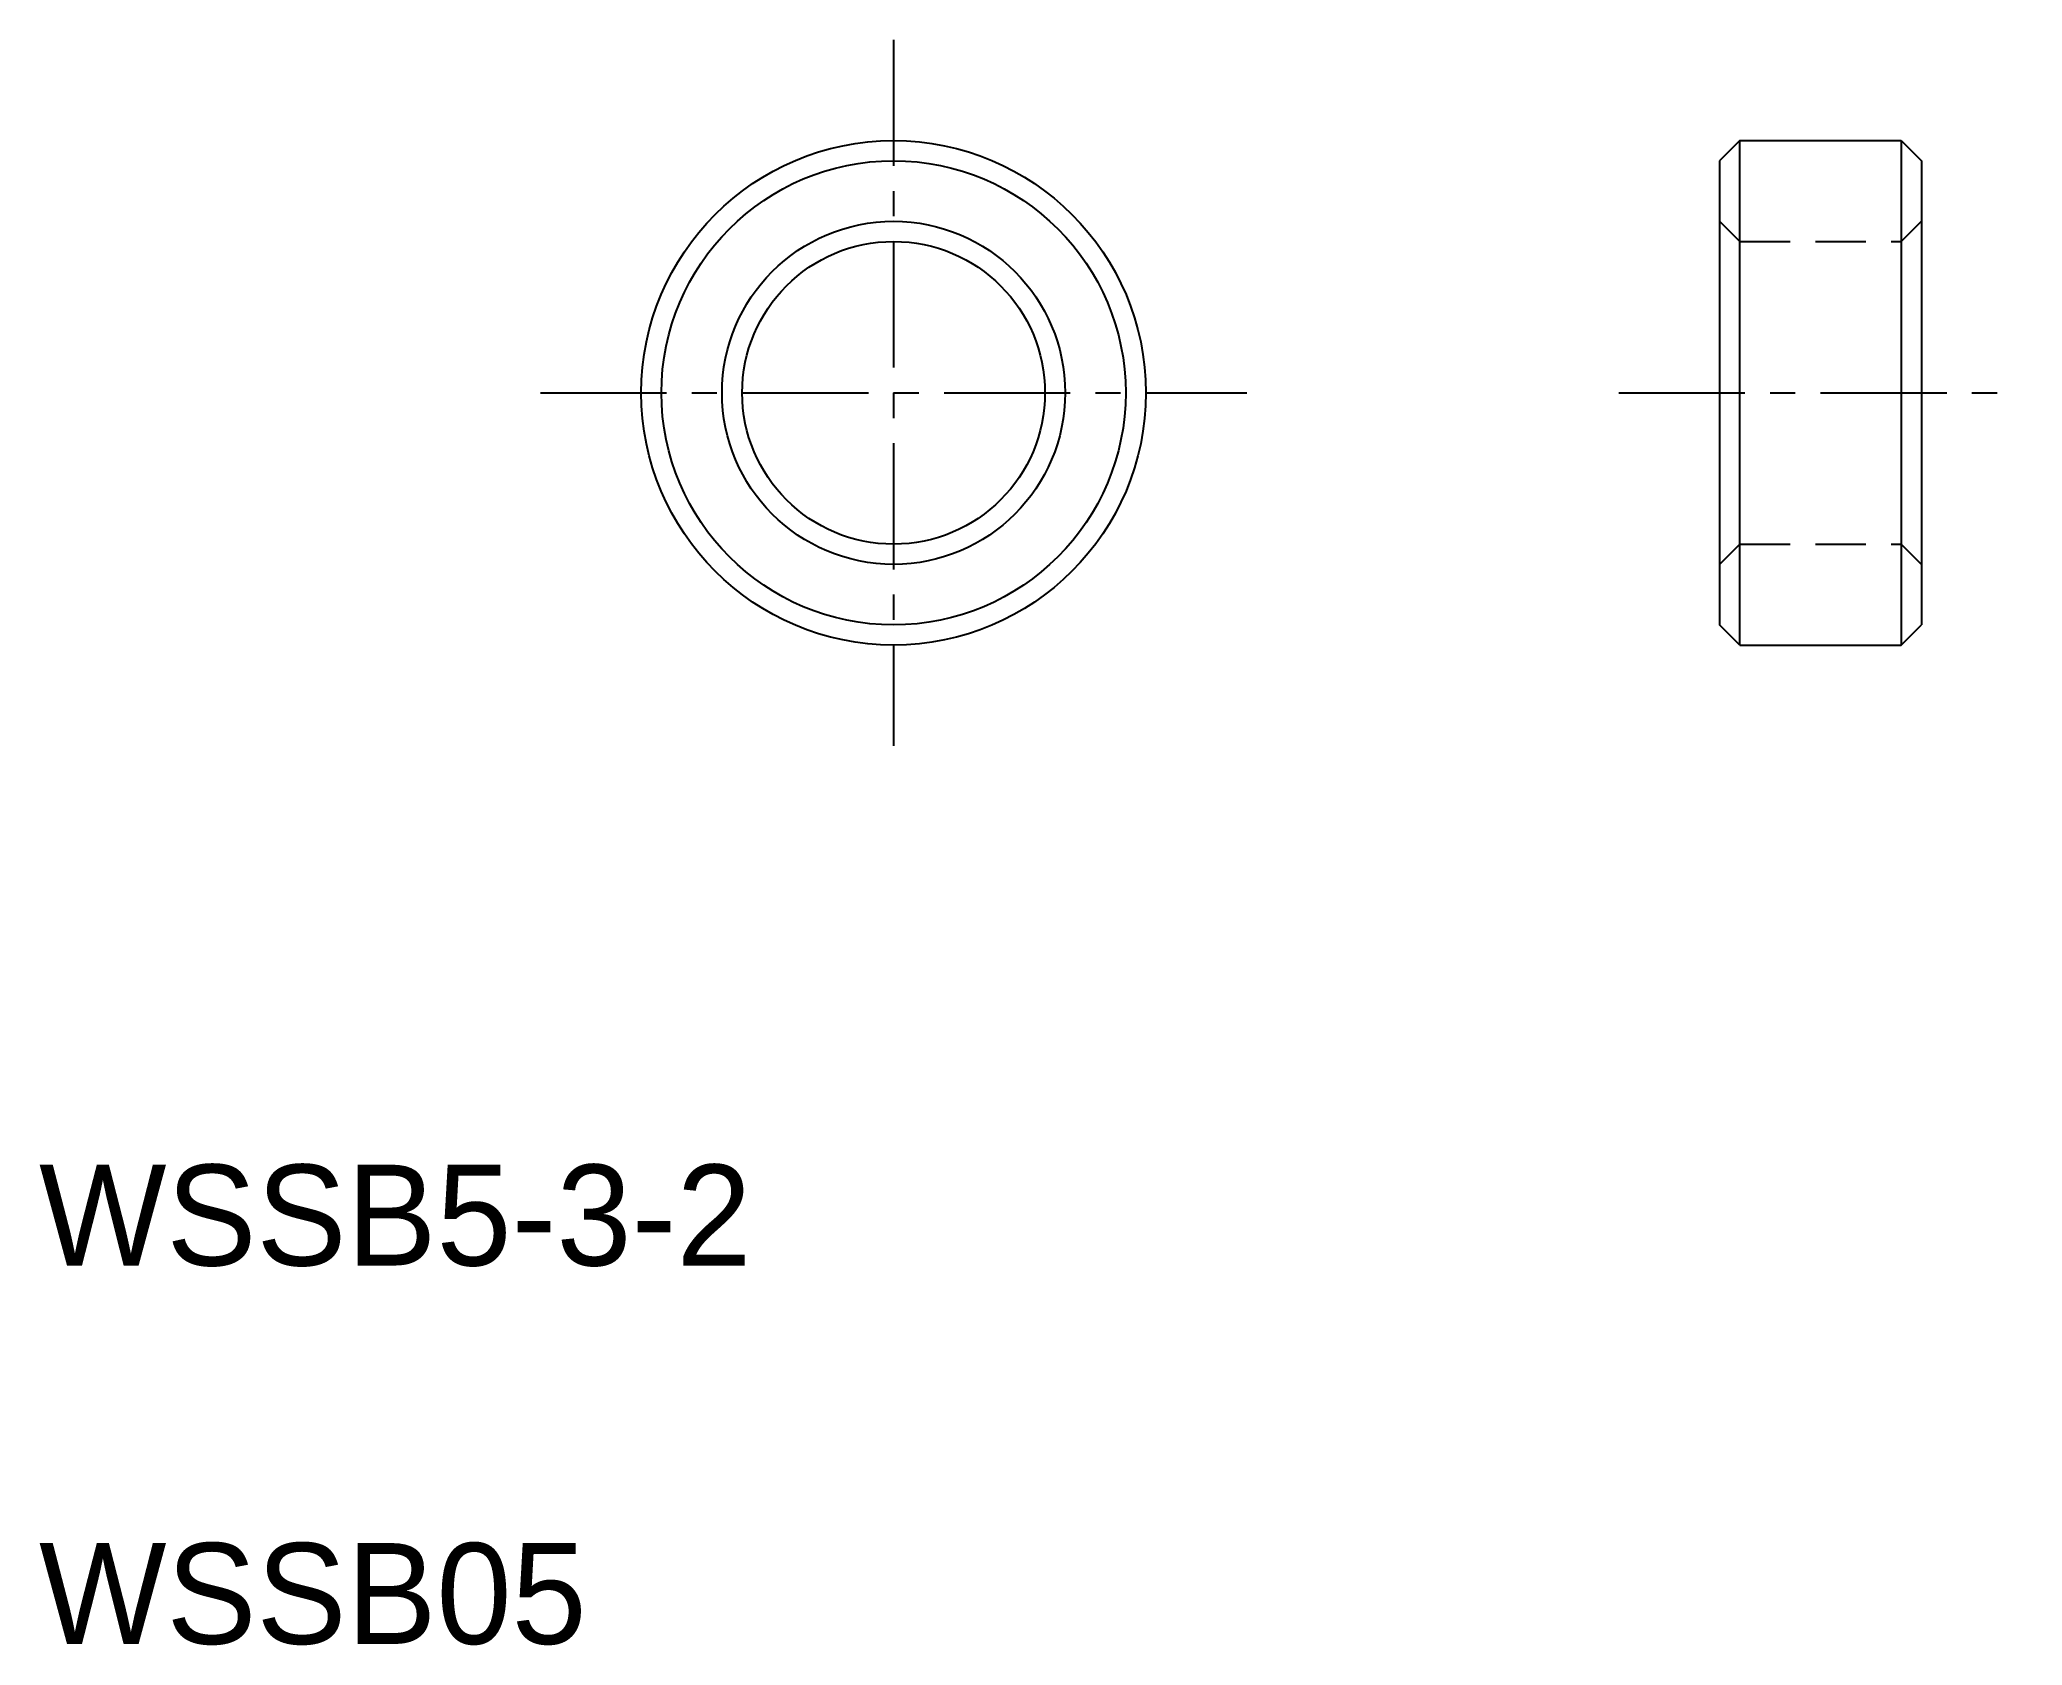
# Model space of a CAD drawing. Extents: x 2.5 to 22.2, y 2.5 to 18.4.
import ezdxf

# ---------------------------------------------------------------- set-up
doc = ezdxf.new("R2010")
doc.units = 0
doc.linetypes.add('CENTER', pattern=[2, 1.25, -0.25, 0.25, -0.25])
doc.linetypes.add('DASHED', pattern=[0.75, 0.5, -0.25])
doc.layers.get('0').update_dxf_attribs({"linetype": 'CONTINUOUS'})
doc.layers.add('CENTER', color=1, linetype='CENTER')

msp = doc.modelspace()

# ---------------------------------------------------------------- linework, layer by layer
at = {"color": 7, "linetype": 'CONTINUOUS'}
for p, q in [((19.352, 17.399), (19.152, 17.199)), ((19.352, 17.399), (20.952, 17.399)), ((19.352, 12.399), (19.352, 17.399)), ((20.952, 17.399), (21.152, 17.199)), ((20.952, 17.399), (20.952, 12.399)), ((19.152, 17.199), (19.152, 12.599)), ((21.152, 17.199), (21.152, 12.599)), ((19.352, 12.399), (19.152, 12.599)), ((20.952, 12.399), (21.152, 12.599)), ((19.352, 12.399), (20.952, 12.399))]:
    msp.add_line(p, q, dxfattribs=at)
at = {"color": 3, "linetype": 'DASHED'}
for p, q in [((19.352, 16.399), (19.152, 16.599)), ((20.952, 16.399), (21.152, 16.599)), ((19.352, 16.399), (20.952, 16.399)), ((19.152, 13.199), (19.352, 13.399)), ((19.352, 13.399), (20.952, 13.399)), ((21.152, 13.199), (20.952, 13.399))]:
    msp.add_line(p, q, dxfattribs=at)
msp.add_line((19.152, 14.899), (19.152, 14.899))
at = {"color": 7, "linetype": 'CONTINUOUS'}
for radius in [2.5, 2.3, 1.7, 1.5]:
    msp.add_circle((10.967, 14.899), radius, dxfattribs=at)
at = {"layer": 'CENTER', "color": 1, "linetype": 'CENTER'}
for p, q in [((10.967, 18.399), (10.967, 11.399)), ((7.467, 14.899), (14.467, 14.899)), ((18.152, 14.899), (22.152, 14.899))]:
    msp.add_line(p, q, dxfattribs=at)

# ---------------------------------------------------------------- texts
at = {"color": 7, "linetype": 'CONTINUOUS'}
for s, p in [('WSSB5-3-2', (2.5, 6.25)), ('WSSB05', (2.5, 2.5))]:
    msp.add_text(s, height=1, dxfattribs=at).set_placement(p)

doc.saveas('drawing.dxf')
